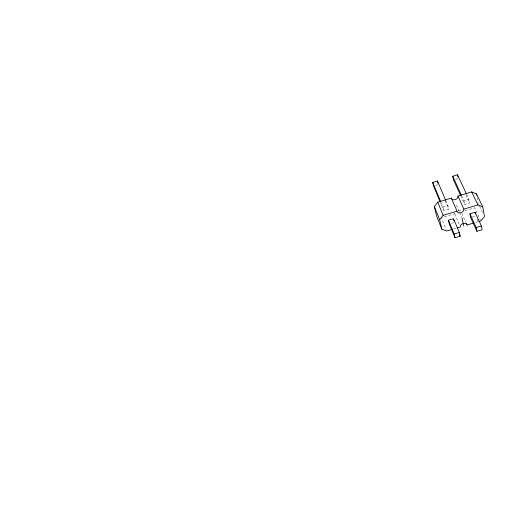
<?xml version="1.0" encoding="UTF-8"?>
<svg xmlns="http://www.w3.org/2000/svg" width="510" height="510" viewBox="0 0 510 510"><rect width="100%" height="100%" fill="white"/><g stroke="black" fill="none" stroke-linecap="round" stroke-linejoin="round"><path stroke-width="0.38" stroke-dasharray="2.55 1.91" d="M435.578 185.43L438.262 184.607M455.538 179.303L458.241 178.474M441.175 202.706L442.98 207.054L447.914 205.568L448.723 209.266L443.815 210.745L440.5 202.75M461.639 195.7L463.947 200.742L468.926 199.244L469.646 202.986L464.686 204.472L461.072 196.535M454.646 213.123A3.423 2.467 -21.9 0 0 454.665 213.786L441.328 217.77L446.097 229.538M464.942 210.713L474.663 207.806L480.509 220.231M451.439 223.284L453.594 222.647M472.107 217.152L475.741 216.074M453.524 228.99L455.8 228.321M475.753 222.424L477.927 221.78M479.547 206.244L482.517 212.44M466.573 194.208L468.926 199.244M465.955 195.056L469.646 202.986M477.079 218.956L478.087 221.117M461.818 213.218L465.879 222.315M456.303 205.02L459.198 211.586M459.516 212.313L461.767 217.419M454.665 213.786L459.752 225.586M445.759 200.506L447.914 205.568M445.032 200.564L448.723 209.266M442.98 207.054L443.815 210.745M463.947 200.742L464.686 204.472M477.143 197.548L478.227 203.49M458.286 210.203A3.423 2.467 -21.9 0 1 460.964 211.236"/><path stroke-width="0.76" d="M452.007 229.436L446.696 231.004L441.845 229.2L436.566 215.972L434.348 206.556L437.739 202.202L451.318 198.09A3.494 2.556 -22.8 0 0 455.175 199.601A3.494 2.556 -22.8 0 0 457.98 196.076L471.686 191.926L476.461 193.838L482.772 206.85L484.5 216.572L480.834 220.926L478.654 221.569M441.845 229.2L439.639 219.727L443.133 215.341L457.043 211.178A3.576 2.575 -22.2 0 0 460.97 212.689A3.576 2.575 -22.2 0 0 463.858 209.138L477.902 204.931L482.772 206.85M440.194 202.024L433.564 186.048L432.729 182.414L437.44 180.961L445.759 200.506M460.74 195.808L453.505 179.928L452.746 176.25L457.502 174.79L466.242 193.488M448.456 220.218L453.511 218.713L459.363 232.464L460.16 236.206L455.009 237.724L449.284 223.928L448.456 220.218L454.187 233.988L455.009 237.724M475.314 213.811L475.027 212.307L481.414 225.981L482.116 229.774L476.907 231.298L470.66 217.579L469.927 213.824L475.205 212.249M457.317 227.868L460.351 226.976A3.5 2.48 -21.4 0 1 463.195 223.533A3.5 2.48 -21.4 0 1 467.045 224.993L473.573 223.068M454.187 233.988L459.363 232.464M469.927 213.824L476.187 227.517L481.414 225.981M471.686 191.926L477.902 204.931M452.746 176.25L461.308 194.979M457.98 196.076L463.858 209.138M466.433 223.609L467.045 224.993M451.318 198.09L457.043 211.178M459.236 234.033L460.16 236.206M432.729 182.414L440.869 201.985M437.739 202.202L443.133 215.341M434.348 206.556L439.639 219.727M437.44 180.961L437.931 183.147M453.67 219.459L453.989 220.945M462.085 218.146L463.698 225.987M457.502 174.79L457.948 177.002M476.187 227.517L476.907 231.298M476.461 193.838L476.735 195.324"/></g></svg>
